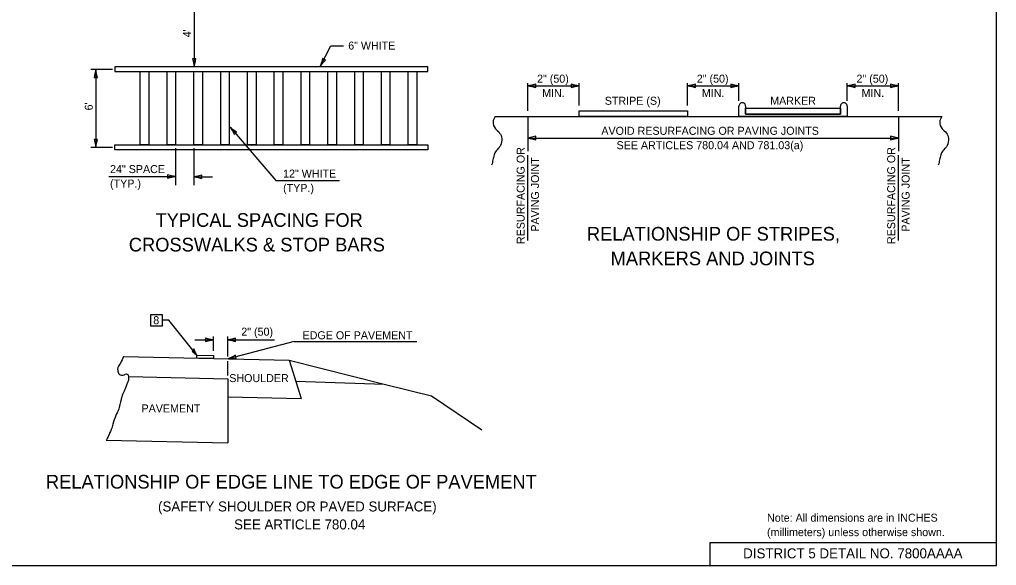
# Model space of a CAD drawing. Extents: x 2261432 to 2263976, y -3124040 to -3123640.
# Drawn here: x 2262373 to 2262715.8, y -3124039.7 to -3123848.2 of the extents above; entities that cross this region are included whole.
import ezdxf

# ---------------------------------------------------------------- set-up
doc = ezdxf.new("R2010")
doc.units = 0
for name, color, linetype in [('Default', 7, 'Continuous'), ('RD_Pr_Roadway_Dimensions', 7, 'Continuous'), ('RD_Pr_Roadway_Items', 7, 'Continuous'), ('RD_Pr_Roadway_Notes', 7, 'Continuous'), ('SH_General_Details', 7, 'Continuous')]:
    doc.layers.add(name, color=color, linetype=linetype)

msp = doc.modelspace()

# ---------------------------------------------------------------- linework, layer by layer
at = {"layer": 'Default'}
msp.add_lwpolyline([(2262085.82, -3124039.7), (2262715.82, -3124039.7), (2262715.82, -3123639.7), (2262085.82, -3123639.7)], close=True, dxfattribs=at)
at = {"layer": 'RD_Pr_Roadway_Dimensions'}
for p, q in [((2262434.28, -3123841.74), (2262434.28, -3123864.76)), ((2262478.5, -3123864.63), (2262482.17, -3123857.45)), ((2262482.17, -3123857.45), (2262486.6, -3123857.45)), ((2262405.63, -3123865.69), (2262397.95, -3123865.69)), ((2262399.71, -3123865.69), (2262399.71, -3123893.06)), ((2262551.32, -3123880.25), (2262551.32, -3123870.51)), ((2262551.32, -3123871.46), (2262569.37, -3123871.46)), ((2262569.37, -3123878.35), (2262569.37, -3123870.51)), ((2262607.37, -3123878.35), (2262607.37, -3123870.51)), ((2262607.37, -3123871.46), (2262625.42, -3123871.46)), ((2262625.42, -3123876.69), (2262625.42, -3123870.51)), ((2262663.43, -3123876.69), (2262663.43, -3123870.51)), ((2262663.43, -3123871.46), (2262681.48, -3123871.46)), ((2262681.48, -3123880.25), (2262681.48, -3123870.51)), ((2262446.88, -3123885.94), (2262462.9, -3123904.62)), ((2262405.63, -3123893.06), (2262397.95, -3123893.06)), ((2262427.73, -3123893.26), (2262427.73, -3123906.28)), ((2262434.14, -3123893.33), (2262434.14, -3123906.34)), ((2262404.27, -3123903.27), (2262427.73, -3123903.27)), ((2262434.17, -3123903.38), (2262440.68, -3123903.38)), ((2262462.9, -3123904.62), (2262485.27, -3123904.62)), ((2262434.49, -3123960.57), (2262441.03, -3123960.57)), ((2262441.03, -3123964.4), (2262441.03, -3123959.41)), ((2262446.01, -3123966.39), (2262446.01, -3123959.41)), ((2262446.01, -3123960.57), (2262462.49, -3123960.57)), ((2262469.3, -3123961.19), (2262446.15, -3123967.23)), ((2262469.3, -3123961.19), (2262512.34, -3123961.19)), ((2262446.01, -3123973.03), (2262446.01, -3123968.05))]:
    msp.add_line(p, q, dxfattribs=at)
for points in [[(2262434.86, -3123861.96), (2262434.28, -3123861.96), (2262433.69, -3123861.96), (2262434.04, -3123863.36), (2262434.28, -3123864.76), (2262434.55, -3123863.26)], [(2262480.29, -3123862.4), (2262479.77, -3123862.14), (2262479.25, -3123861.87), (2262478.92, -3123863.27), (2262478.5, -3123864.63), (2262479.42, -3123863.42)], [(2262399.12, -3123868.49), (2262399.71, -3123868.49), (2262400.29, -3123868.49), (2262399.95, -3123867.09), (2262399.71, -3123865.69), (2262399.44, -3123867.19)], [(2262554.11, -3123872.04), (2262554.12, -3123871.46), (2262554.12, -3123870.87), (2262552.71, -3123871.22), (2262551.32, -3123871.46), (2262552.81, -3123871.73)], [(2262566.57, -3123870.87), (2262566.57, -3123871.46), (2262566.57, -3123872.04), (2262567.97, -3123871.7), (2262569.37, -3123871.46), (2262567.88, -3123871.19)], [(2262610.17, -3123872.04), (2262610.17, -3123871.46), (2262610.17, -3123870.87), (2262608.77, -3123871.22), (2262607.37, -3123871.46), (2262608.86, -3123871.73)], [(2262622.62, -3123870.87), (2262622.62, -3123871.46), (2262622.62, -3123872.04), (2262624.02, -3123871.7), (2262625.42, -3123871.46), (2262623.93, -3123871.19)], [(2262666.22, -3123872.04), (2262666.23, -3123871.46), (2262666.23, -3123870.87), (2262664.83, -3123871.22), (2262663.43, -3123871.46), (2262664.92, -3123871.73)], [(2262678.68, -3123870.87), (2262678.68, -3123871.46), (2262678.68, -3123872.04), (2262680.08, -3123871.7), (2262681.48, -3123871.46), (2262679.98, -3123871.19)], [(2262448.26, -3123888.44), (2262448.71, -3123888.06), (2262449.15, -3123887.68), (2262447.98, -3123886.84), (2262446.88, -3123885.94), (2262447.65, -3123887.25)], [(2262400.29, -3123890.26), (2262399.71, -3123890.26), (2262399.12, -3123890.26), (2262399.47, -3123891.66), (2262399.71, -3123893.06), (2262399.98, -3123891.56)], [(2262424.93, -3123902.69), (2262424.93, -3123903.27), (2262424.93, -3123903.86), (2262426.33, -3123903.52), (2262427.73, -3123903.27), (2262426.24, -3123903)], [(2262436.97, -3123903.96), (2262436.97, -3123903.38), (2262436.97, -3123902.79), (2262435.57, -3123903.13), (2262434.17, -3123903.38), (2262435.67, -3123903.65)], [(2262438.23, -3123959.98), (2262438.23, -3123960.57), (2262438.23, -3123961.16), (2262439.63, -3123960.81), (2262441.03, -3123960.57), (2262439.53, -3123960.3)], [(2262448.81, -3123961.15), (2262448.81, -3123960.57), (2262448.81, -3123959.98), (2262447.41, -3123960.33), (2262446.01, -3123960.57), (2262447.51, -3123960.84)], [(2262449, -3123967.09), (2262448.86, -3123966.52), (2262448.71, -3123965.95), (2262447.44, -3123966.64), (2262446.15, -3123967.23), (2262447.66, -3123967.11)]]:
    msp.add_lwpolyline(points, close=True, dxfattribs=at)
at = {"layer": 'RD_Pr_Roadway_Items'}
for p, q in [((2262625.42, -3123882.15), (2262625.42, -3123878.59)), ((2262627.8, -3123878.59), (2262627.8, -3123881.44)), ((2262661.05, -3123881.44), (2262661.05, -3123878.59)), ((2262663.43, -3123878.59), (2262663.43, -3123882.15)), ((2262663.43, -3123878.59), (2262663.43, -3123878.59)), ((2262539.91, -3123882.15), (2262696.68, -3123882.15)), ((2262551.32, -3123882.15), (2262551.32, -3123894.42)), ((2262663.43, -3123882.15), (2262625.42, -3123882.15)), ((2262627.8, -3123881.44), (2262661.05, -3123881.44)), ((2262681.48, -3123882.15), (2262681.48, -3123894.42)), ((2262409.44, -3123966.35), (2262467.63, -3123967.74)), ((2262467.63, -3123967.74), (2262471.78, -3123981.14)), ((2262467.63, -3123967.74), (2262500.98, -3123976.07)), ((2262411.2, -3123973.46), (2262446.01, -3123974.29)), ((2262446.01, -3123974.29), (2262446.01, -3123996.74)), ((2262469.88, -3123975), (2262500.98, -3123976.07)), ((2262500.98, -3123976.07), (2262517.51, -3123980.21)), ((2262446.01, -3123980.52), (2262471.78, -3123981.14)), ((2262517.51, -3123980.21), (2262535.26, -3123992.15)), ((2262403.41, -3123995.73), (2262446.01, -3123996.74))]:
    msp.add_line(p, q, dxfattribs=at)
for points in [[(2262406.35, -3123866.47), (2262516.23, -3123866.47), (2262516.23, -3123864.76), (2262406.35, -3123864.76)], [(2262415.33, -3123866.47), (2262418.32, -3123866.47), (2262418.32, -3123892.2), (2262415.33, -3123892.2)], [(2262424.74, -3123866.47), (2262427.73, -3123866.47), (2262427.73, -3123892.2), (2262424.74, -3123892.2)], [(2262434.14, -3123866.47), (2262437.13, -3123866.47), (2262437.13, -3123892.2), (2262434.14, -3123892.2)], [(2262443.55, -3123866.47), (2262446.54, -3123866.47), (2262446.54, -3123892.2), (2262443.55, -3123892.2)], [(2262452.95, -3123866.47), (2262455.95, -3123866.47), (2262455.95, -3123892.2), (2262452.95, -3123892.2)], [(2262462.36, -3123866.47), (2262465.35, -3123866.47), (2262465.35, -3123892.2), (2262462.36, -3123892.2)], [(2262471.76, -3123866.47), (2262474.76, -3123866.47), (2262474.76, -3123892.2), (2262471.76, -3123892.2)], [(2262481.17, -3123866.47), (2262484.16, -3123866.47), (2262484.16, -3123892.2), (2262481.17, -3123892.2)], [(2262490.58, -3123866.47), (2262493.57, -3123866.47), (2262493.57, -3123892.2), (2262490.58, -3123892.2)], [(2262499.98, -3123866.47), (2262502.97, -3123866.47), (2262502.97, -3123892.2), (2262499.98, -3123892.2)], [(2262509.39, -3123866.47), (2262512.38, -3123866.47), (2262512.38, -3123892.2), (2262509.39, -3123892.2)], [(2262627.8, -3123879.3), (2262661.05, -3123879.3), (2262661.05, -3123881.44), (2262627.8, -3123881.44)], [(2262569.37, -3123880.25), (2262607.37, -3123880.25), (2262607.37, -3123882.15), (2262569.37, -3123882.15)], [(2262406.35, -3123892.2), (2262516.23, -3123892.2), (2262516.23, -3123893.91), (2262406.35, -3123893.91)], [(2262435.21, -3123965.93), (2262441.03, -3123966.06), (2262441.03, -3123967.1), (2262435.21, -3123966.97)]]:
    msp.add_lwpolyline(points, close=True, dxfattribs=at)
for centre in [(2262626.61, -3123878.59), (2262662.24, -3123878.59)]:
    msp.add_arc(centre, 1.19, 359.9879, 180, dxfattribs=at)
for points in [[(2262539.91, -3123882.15), (2262539.14, -3123884.07), (2262540.01, -3123886.5), (2262541.46, -3123888.01), (2262542.22, -3123889.91), (2262541.73, -3123892.34), (2262541.14, -3123893.26), (2262540.01, -3123894.55), (2262539.41, -3123896.12), (2262538.98, -3123897.85), (2262538.82, -3123898.82), (2262538.6, -3123899.25)], [(2262696.68, -3123882.15), (2262695.9, -3123884.07), (2262696.77, -3123886.5), (2262698.23, -3123888.01), (2262698.98, -3123889.91), (2262698.5, -3123892.34), (2262697.9, -3123893.26), (2262696.77, -3123894.55), (2262696.18, -3123896.12), (2262695.74, -3123897.85), (2262695.58, -3123898.82), (2262695.37, -3123899.25)], [(2262409.44, -3123966.35), (2262408.36, -3123968.68), (2262407.39, -3123970.86), (2262407.69, -3123972.22), (2262407.99, -3123972.75), (2262408.74, -3123972.9), (2262409.65, -3123972.82), (2262410.47, -3123972.45), (2262410.93, -3123972.75), (2262411.23, -3123973.8), (2262411.15, -3123974.71), (2262410.77, -3123975.84), (2262410.32, -3123977.12), (2262409.8, -3123978.25), (2262409.34, -3123979.3), (2262408.97, -3123980.13), (2262408.59, -3123981.64), (2262408.29, -3123982.77), (2262407.76, -3123984.81), (2262407.31, -3123985.86), (2262406.78, -3123987.07), (2262405.73, -3123990.08), (2262405.13, -3123991.97), (2262404.52, -3123993.4), (2262403.92, -3123994.76), (2262403.47, -3123995.59), (2262403.4, -3123995.73)]]:
    msp.add_spline(points, degree=3, dxfattribs=at)
at = {"layer": 'RD_Pr_Roadway_Notes'}
for p, q in [((2262551.32, -3123889.75), (2262681.48, -3123889.75)), ((2262551.32, -3123925.69), (2262551.32, -3123895.77)), ((2262681.48, -3123925.69), (2262681.48, -3123895.77)), ((2262425.35, -3123953.66), (2262422.97, -3123953.66)), ((2262435.21, -3123965.93), (2262425.35, -3123953.66))]:
    msp.add_line(p, q, dxfattribs=at)
for points in [[(2262554.11, -3123890.34), (2262554.12, -3123889.75), (2262554.12, -3123889.16), (2262552.71, -3123889.51), (2262551.32, -3123889.75), (2262552.81, -3123890.02)], [(2262678.68, -3123889.16), (2262678.68, -3123889.75), (2262678.68, -3123890.34), (2262680.08, -3123889.99), (2262681.48, -3123889.75), (2262679.98, -3123889.48)], [(2262419.02, -3123951.61), (2262422.97, -3123951.61), (2262422.97, -3123955.7), (2262419.02, -3123955.7)], [(2262434.11, -3123963.76), (2262433.87, -3123964.2), (2262433.58, -3123964.53), (2262434.3, -3123965.13), (2262435.21, -3123965.93), (2262434.59, -3123964.79)]]:
    msp.add_lwpolyline(points, close=True, dxfattribs=at)
at = {"layer": 'SH_General_Details'}
for p, q in [((2262615.3, -3124031.69), (2262715.82, -3124031.69)), ((2262615.3, -3124039.7), (2262615.3, -3124031.69))]:
    msp.add_line(p, q, dxfattribs=at)

# ---------------------------------------------------------------- texts
at = {"layer": 'RD_Pr_Roadway_Dimensions'}
for s, p in [("4'", (2262433.16, -3123854.46)), ("6'", (2262398.65, -3123880.07))]:
    msp.add_text(s, height=2.8, rotation=90, dxfattribs=at).set_placement(p)
for s, height, p in [('6" WHITE', 2.8, (2262488.32, -3123858.73)), ('2" (50)', 2.808, (2262554.59, -3123870.34)), ('2" (50)', 2.808, (2262610.65, -3123870.34)), ('2" (50)', 2.808, (2262666.7, -3123870.34)), ('MIN.', 2.808, (2262556.37, -3123875.39)), ('MIN.', 2.808, (2262612.43, -3123875.39)), ('MIN.', 2.808, (2262668.48, -3123875.39)), ('24" SPACE', 2.808, (2262404.73, -3123902.06)), ('12" WHITE', 2.8, (2262465.47, -3123903.63)), ('(TYP.)', 2.808, (2262404.73, -3123907.12)), ('(TYP.)', 2.8, (2262465.47, -3123908.67)), ('2" (50)', 2.808, (2262450.79, -3123959.1)), ('EDGE OF PAVEMENT', 2.808, (2262472.29, -3123960.35))]:
    msp.add_text(s, height=height, dxfattribs=at).set_placement(p)
at = {"layer": 'RD_Pr_Roadway_Notes'}
for s, height, p in [('STRIPE (S)', 2.808, (2262578.35, -3123878.09)), ('MARKER', 2.808, (2262636.41, -3123878.09)), ('AVOID RESURFACING OR PAVING JOINTS', 2.808, (2262577.15, -3123888.63)), ('SEE ARTICLES 780.04 AND 781.03(a)', 2.808, (2262582.49, -3123893.68)), ('TYPICAL SPACING FOR', 4.8, (2262420.67, -3123920.92)), ('RELATIONSHIP OF STRIPES,', 4.8, (2262572.08, -3123925.75)), ('CROSSWALKS & STOP BARS', 4.8, (2262411.31, -3123929.56)), ('MARKERS AND JOINTS', 4.8, (2262580.4, -3123934.39)), ('8', 2.81, (2262419.89, -3123955.07)), ('SHOULDER', 2.808, (2262446.56, -3123975.38)), ('PAVEMENT', 2.808, (2262415.77, -3123986.01)), ('RELATIONSHIP OF EDGE LINE TO EDGE OF PAVEMENT', 4.8, (2262382.22, -3124012.73)), ('(SAFETY SHOULDER OR PAVED SURFACE)', 3.5, (2262421.56, -3124020.76)), ('SEE ARTICLE 780.04', 3.5, (2262448.26, -3124027.06)), ('Note: All dimensions are in INCHES', 2.808, (2262635.3, -3124024.35)), ('(millimeters) unless otherwise shown.', 2.808, (2262635.3, -3124029.41))]:
    msp.add_text(s, height=height, dxfattribs=at).set_placement(p)
for s, p in [('RESURFACING OR', (2262550.23, -3123926.95)), ('RESURFACING OR', (2262680.28, -3123926.95)), ('PAVING JOINT', (2262555.28, -3123922.61)), ('PAVING JOINT', (2262685.34, -3123922.61))]:
    msp.add_text(s, height=2.808, rotation=90, dxfattribs=at).set_placement(p)
at = {"layer": 'SH_General_Details'}
msp.add_text('DISTRICT 5 DETAIL NO. 7800AAAA', height=3.5, dxfattribs=at).set_placement((2262626.92, -3124037.2))

doc.saveas('drawing.dxf')
